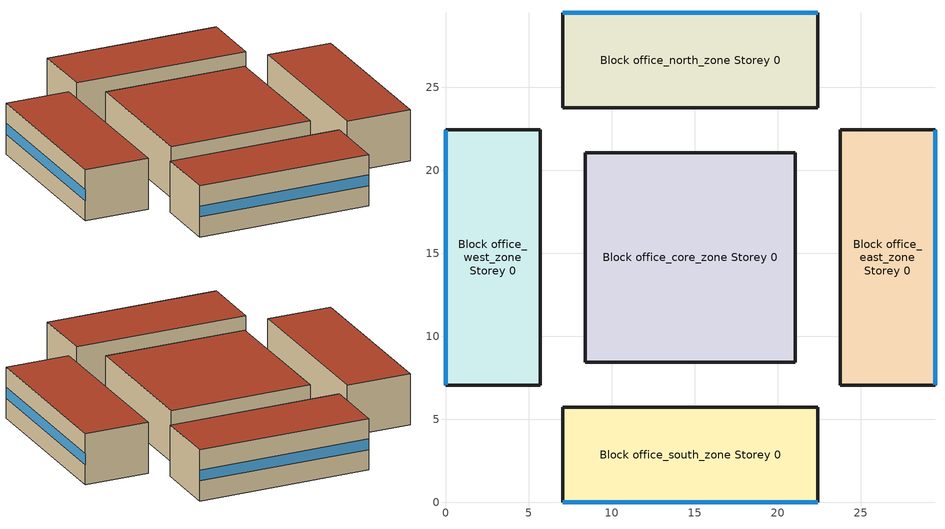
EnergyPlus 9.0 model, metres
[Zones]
Block office_south_zone Storey 0
 floor ground (Project Floor): 22.43,5.71 22.43,0 7.06,0 7.06,5.71 z0
 wall outside (Project Wall): 22.43,0 22.43,5.71 7.06,5.71 7.06,0 22.43,0 z0:4.57
 window (Project External Window): 7.06,0 22.42,0 z1.8:2.77
 roof outside (Project Flat Roof): 22.43,0 22.43,5.71 7.06,5.71 7.06,0 z4.57
Block office_west_zone Storey 0
 floor ground (Project Floor): 5.71,22.43 5.71,7.06 0,7.06 0,22.43 z0
 wall outside (Project Wall): 5.71,7.06 5.71,22.43 0,22.43 0,7.06 5.71,7.06 z0:4.57
 window (Project External Window): 0,22.42 0,7.06 z1.8:2.77
 roof outside (Project Flat Roof): 5.71,7.06 5.71,22.43 0,22.43 0,7.06 z4.57
Block office_north_zone Storey 0
 floor ground (Project Floor): 22.43,29.48 22.43,23.77 7.06,23.77 7.06,29.48 z0
 wall outside (Project Wall): 22.43,23.77 22.43,29.48 7.06,29.48 7.06,23.77 22.43,23.77 z0:4.57
 window (Project External Window): 22.42,29.48 7.06,29.48 z1.8:2.77
 roof outside (Project Flat Roof): 22.43,23.77 22.43,29.48 7.06,29.48 7.06,23.77 z4.57
Block office_east_zone Storey 0
 floor ground (Project Floor): 29.48,22.43 29.48,7.06 23.77,7.06 23.77,22.43 z0
 wall outside (Project Wall): 29.48,7.06 29.48,22.43 23.77,22.43 23.77,7.06 29.48,7.06 z0:4.57
 window (Project External Window): 29.48,7.06 29.48,22.42 z1.8:2.77
 roof outside (Project Flat Roof): 29.48,7.06 29.48,22.43 23.77,22.43 23.77,7.06 z4.57
Block office_core_zone Storey 0
 floor ground (Project Floor): 21.06,21.06 21.06,8.42 8.42,8.42 8.42,21.06 z0
 wall outside (Project Wall): 21.06,8.42 21.06,21.06 8.42,21.06 8.42,8.42 21.06,8.42 z0:4.57
 roof outside (Project Flat Roof): 21.06,8.42 21.06,21.06 8.42,21.06 8.42,8.42 z4.57
[Building]
test_building: North Axis=0; Terrain=Suburbs; Loads Convergence Tolerance Value=0.04; Temperature Convergence Tolerance Value=0.4; Solar Distribution=FullInteriorAndExterior; Maximum Number of Warmup Days=25; Minimum Number of Warmup Days=6
[SizingPeriod:DesignDay] Day of Month=21; Humidity Condition Type=Wetbulb; Barometric Pressure=83411; Rain Indicator=No; Snow Indicator=No; Daylight Saving Time Indicator=No; Solar Model Indicator=ASHRAEClearSky
Name | Month | Day Type | Maximum DryBulb Temperature | Daily DryBulb Temperature Range | Wetbulb or DewPoint at Maximum DryBulb | Wind Speed | Wind Direction | Sky Clearness
DENVER_STAPLETON Ann Htg 99.6% Condns DB | 12 | WinterDesignDay | -20 | 0 | -20 | 2.3 | 180 | 0
DENVER_STAPLETON Ann Clg .4% Condns DB=>MWB | 7 | SummerDesignDay | 34.1 | 15.2 | 15.8 | 4 | 120 | 1
[MATERIAL]
DefaultMaterial: Roughness=Rough; Thickness=0.1; Conductivity=0.1; Density=1000; Specific Heat=1000; Thermal Absorptance=0.9; Solar Absorptance=0.7; Visible Absorptance=0.7
[WINDOWMATERIAL:SIMPLEGLAZINGSYSTEM]
DefaultGlazing: UFactor=2.7; Solar Heat Gain Coefficient=0.763; Visible Transmittance=0.8
[CONSTRUCTION]
Project Wall; Project Floor; Project Flat Roof: DefaultMaterial
Project External Window: DefaultGlazing
[ZONE] Type=1; Multiplier=1; Ceiling Height=autocalculate; Volume=autocalculate; Floor Area=autocalculate; Part of Total Floor Area=Yes
Block office_south_zone Storey 0; Block office_west_zone Storey 0; Block office_north_zone Storey 0; Block office_east_zone Storey 0; Block office_core_zone Storey 0
[HVACTEMPLATE:THERMOSTAT]
bldg_thermostat: Heating Setpoint Schedule=bldg_htg_setp_sch; Cooling Setpoint Schedule=bldg_clg_setp_sch
[HVACTEMPLATE:ZONE:UNITARY] Template Thermostat=bldg_thermostat; Supply Air Maximum Flow Rate=autosize; Zone Heating Sizing Factor=1.2; Zone Cooling Sizing Factor=1.2; Outdoor Air Method=DetailedSpecification; Outdoor Air Flow Rate per Person=0.00944; Outdoor Air Flow Rate per Zone Floor Area=0; Outdoor Air Flow Rate per Zone=0; Baseboard Heating Type=None; Baseboard Heating Capacity=autosize; Zone Cooling Design Supply Air Temperature Input Method=SystemSupplyAirTemperature; Zone Cooling Design Supply Air Temperature=12.8; Zone Cooling Design Supply Air Temperature Difference=11.11; Zone Heating Design Supply Air Temperature Input Method=SystemSupplyAirTemperature; Zone Heating Design Supply Air Temperature=40; Zone Heating Design Supply Air Temperature Difference=30; Design Specification Outdoor Air Object=design_oa_office
Name | Template Unitary System
Block office_south_zone Storey 0 | hvac_sys_ahu_office_001
Block office_west_zone Storey 0 | hvac_sys_ahu_office_002
Block office_north_zone Storey 0 | hvac_sys_ahu_office_003
Block office_east_zone Storey 0 | hvac_sys_ahu_office_004
Block office_core_zone Storey 0 | hvac_sys_ahu_office_005
[HVACTEMPLATE:SYSTEM:UNITARYSYSTEM] System Availability Schedule=always_on; Control Type=Load; Cooling Supply Air Flow Rate=autosize; Heating Supply Air Flow Rate=autosize; No Load Supply Air Flow Rate=autosize; Supply Fan Operating Mode Schedule=bldg_hvac_operation_sch; Supply Fan Placement=BlowThrough; Supply Fan Total Efficiency=0.7; Supply Fan Delta Pressure=600; Supply Fan Motor Efficiency=0.9; Supply Fan Motor in Air Stream Fraction=1; Cooling Coil Type=SingleSpeedDX; Number of Speeds for Cooling=1; Cooling Coil Availability Schedule=always_on; Cooling Design Supply Air Temperature=12.8; DX Cooling Coil Gross Rated Total Capacity=autosize; DX Cooling Coil Gross Rated Sensible Heat Ratio=autosize; DX Cooling Coil Gross Rated COP=3; Heating Coil Type=Gas; Number of Speeds or Stages for Heating=1; Heating Coil Availability Schedule=always_on; Heating Design Supply Air Temperature=40; Heating Coil Gross Rated Capacity=autosize; Gas Heating Coil Efficiency=0.8; Gas Heating Coil Parasitic Electric Load=0; Heat Pump Heating Coil Gross Rated COP=2.75; Heat Pump Heating Minimum Outdoor DryBulb Temperature=-12.2; Heat Pump Defrost Maximum Outdoor DryBulb Temperature=1.67; Heat Pump Defrost Strategy=ReverseCycle; Heat Pump Defrost Control=OnDemand; Heat Pump Defrost Time Period Fraction=0.058333; Supplemental Heating or Reheat Coil Type=None; Supplemental Heating or Reheat Coil Capacity=autosize; Supplemental Heating or Reheat Coil Maximum Outdoor DryBulb Temperature=21; Supplemental Gas Heating or Reheat Coil Efficiency=0.8; Supplemental Gas Heating or Reheat Coil Parasitic Electric Load=0; Maximum Outdoor Air Flow Rate=autosize; Minimum Outdoor Air Flow Rate=autosize; Economizer Type=NoEconomizer; Economizer Lockout=LockoutWithHeating; Heat Recovery Type=None; Sensible Heat Recovery Effectiveness=0.7; Latent Heat Recovery Effectiveness=0.65; Heat Recovery Heat Exchanger Type=Plate; Heat Recovery Frost Control Type=None; Dehumidification Control Type=None; Dehumidification Relative Humidity Setpoint=60; Humidifier Type=None; Humidifier Rated Capacity=1e-06; Humidifier Rated Electric Power=autosize; Humidifier Relative Humidity Setpoint=30; Sizing Option=Coincident; Return Fan=No; Return Fan Total Efficiency=0.7; Return Fan Delta Pressure=300; Return Fan Motor Efficiency=0.9; Return Fan Motor in Air Stream Fraction=1
Name | Control Zone or Thermostat Location
hvac_sys_ahu_office_001 | Block office_south_zone Storey 0
hvac_sys_ahu_office_002 | Block office_west_zone Storey 0
hvac_sys_ahu_office_003 | Block office_north_zone Storey 0
hvac_sys_ahu_office_004 | Block office_east_zone Storey 0
hvac_sys_ahu_office_005 | Block office_core_zone Storey 0
[DESIGNSPECIFICATION:OUTDOORAIR]
design_oa_office: Outdoor Air Method=Sum; Outdoor Air Flow per Person=0.00236; Outdoor Air Flow per Zone Floor Area=0.0003; Outdoor Air Flow per Zone=0; Outdoor Air Flow Air Changes per Hour=0
[SCHEDULE:COMPACT]
bldg_hvac_operation_sch; bldg_htg_setp_sch; bldg_clg_setp_sch: Through: 12/31, For: WinterDesignDay, Until: 24:00, 0, For: SummerDesignDay, Until: 24:00, 1, For: Weekdays, Until: 5:00, 0.05, Until: 7:00, 0.1, Until: 8:00, 0.3, Until: 17:00, 0.9, Until: 18:00, 0.5, Until: 20:00, 0.3, Until: 22:00, 0.2, Until: 23:00, 0.1, Until: 24:00, 0.05, For: Saturday, Until: 6:00, 0.05, Until: 8:00, 0.1, Until: 12:00, 0.3, Until: 17:00, 0.15, Until: 24:00, 0.05, For: Sunday, Until: 24:00, 0.05, For: Holidays, Until: 24:00, 0.05, For: AllOtherDays, Until: 24:00, 0.05
always_on: Through: 12/31, For: AllDays, Until: 24:00, 1
